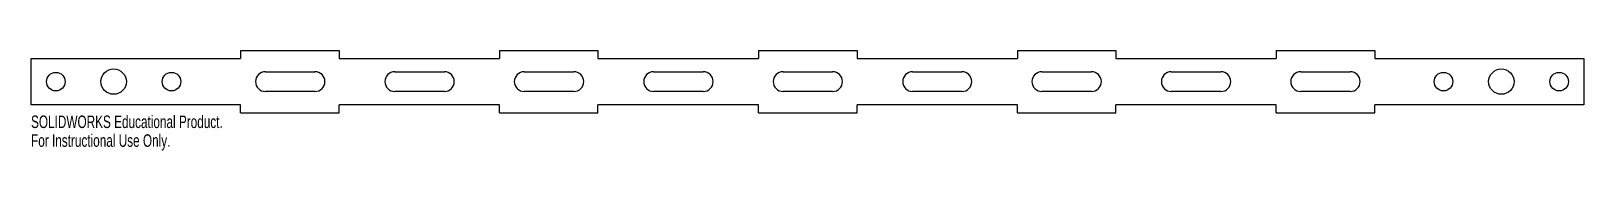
# Model space of a CAD drawing. Header units: millimetres. Extents: x -298 to 298, y -27 to 12.
import ezdxf

# ---------------------------------------------------------------- set-up
doc = ezdxf.new("R2010")
doc.units = ezdxf.units.MM
doc.styles.add('SLDTEXTSTYLE0', font='TXT', dxfattribs={"width": 0.7})

msp = doc.modelspace()

# ---------------------------------------------------------------- linework, layer by layer
at = {"color": 7, "linetype": 'Continuous', "lineweight": 25}
for p, q in [((-217.89, 12.06), (-180.04, 12.06)), ((-217.89, 12.06), (-217.89, 8.89)), ((-180.04, 12.06), (-180.04, 8.89)), ((-118.41, 12.06), (-80.56, 12.06)), ((-118.41, 12.06), (-118.41, 8.89)), ((-80.56, 12.06), (-80.56, 8.89)), ((-18.8, 12.06), (-18.8, 8.89)), ((-18.8, 12.06), (19.05, 12.06)), ((19.05, 12.06), (19.05, 8.89)), ((80.69, 12.06), (118.53, 12.06)), ((80.69, 12.06), (80.69, 8.89)), ((118.53, 12.06), (118.53, 8.89)), ((180.17, 12.06), (180.17, 8.89)), ((180.17, 12.06), (218.02, 12.06)), ((218.02, 12.06), (218.02, 8.89)), ((-298.45, -8.89), (-298.45, 8.89)), ((-298.45, 8.89), (-217.89, 8.89)), ((-180.04, 8.89), (-118.41, 8.89)), ((-80.56, 8.89), (-18.8, 8.89)), ((19.05, 8.89), (80.69, 8.89)), ((118.53, 8.89), (180.17, 8.89)), ((218.02, 8.89), (298.45, 8.89)), ((298.45, 8.89), (298.45, -8.89)), ((-208.36, 3.81), (-189.31, 3.81)), ((-158.62, 3.81), (-139.57, 3.81)), ((-108.88, 3.81), (-89.83, 3.81)), ((-59.14, 3.81), (-40.09, 3.81)), ((-9.4, 3.81), (9.65, 3.81)), ((40.42, 3.81), (59.32, 3.81)), ((90.09, 3.81), (109.14, 3.81)), ((139.83, 3.81), (158.88, 3.81)), ((189.57, 3.81), (208.62, 3.81)), ((-189.31, -3.81), (-208.36, -3.81)), ((-139.57, -3.81), (-158.62, -3.81)), ((-89.83, -3.81), (-108.88, -3.81)), ((-40.09, -3.81), (-59.14, -3.81)), ((9.65, -3.81), (-9.4, -3.81)), ((59.32, -3.81), (40.42, -3.81)), ((109.14, -3.81), (90.09, -3.81)), ((158.88, -3.81), (139.83, -3.81)), ((208.62, -3.81), (189.57, -3.81)), ((-217.89, -8.89), (-298.45, -8.89)), ((-217.89, -12.06), (-217.89, -8.89)), ((-118.41, -8.89), (-180.04, -8.89)), ((-180.04, -12.06), (-180.04, -8.89)), ((-118.41, -12.06), (-118.41, -8.89)), ((-18.8, -8.89), (-80.56, -8.89)), ((-80.56, -12.06), (-80.56, -8.89)), ((-18.8, -12.06), (-18.8, -8.89)), ((80.69, -8.89), (19.05, -8.89)), ((19.05, -12.06), (19.05, -8.89)), ((80.69, -12.06), (80.69, -8.89)), ((180.17, -8.89), (118.53, -8.89)), ((118.53, -12.06), (118.53, -8.89)), ((180.17, -12.06), (180.17, -8.89)), ((298.45, -8.89), (218.02, -8.89)), ((218.02, -12.06), (218.02, -8.89)), ((-217.89, -12.06), (-180.04, -12.06)), ((-118.41, -12.06), (-80.56, -12.06)), ((-18.8, -12.06), (19.05, -12.06)), ((80.69, -12.06), (118.53, -12.06)), ((180.17, -12.06), (218.02, -12.06))]:
    msp.add_line(p, q, dxfattribs=at)
for centre, radius in [((-288.93, 0), 3.56), ((-266.7, 0), 4.89), ((-244.47, 0), 3.56), ((244.47, 0), 3.56), ((266.7, 0), 4.89), ((288.93, 0), 3.56)]:
    msp.add_circle(centre, radius, dxfattribs=at)
for centre, start, end in [((-208.36, 0), 90, 270), ((-189.31, 0), 270, 90), ((-158.62, 0), 90, 270), ((-139.57, 0), 270, 90), ((-108.88, 0), 90, 270), ((-89.83, 0), 270, 90), ((-59.14, 0), 90, 270), ((-40.09, 0), 270, 90), ((-9.4, 0), 90, 270), ((9.65, 0), 270, 90), ((40.42, 0), 90, 270), ((59.32, 0), 270, 90), ((90.09, 0), 90, 270), ((109.14, 0), 270, 90), ((139.83, 0), 90, 270), ((158.88, 0), 270, 90), ((189.57, 0), 90, 270), ((208.62, 0), 270, 90)]:
    msp.add_arc(centre, 3.81, start, end, dxfattribs=at)

# ---------------------------------------------------------------- texts
at = {"color": 7, "linetype": 'Continuous', "char_height": 4.8336, "attachment_point": 1, "style": 'SLDTEXTSTYLE0'}
for s, insert in [('SOLIDWORKS Educational Product.', (-298.45, -13.08)), ('For Instructional Use Only.', (-298.45, -20.33))]:
    msp.add_mtext(s, dxfattribs=dict(at, insert=insert))

doc.saveas('drawing.dxf')
